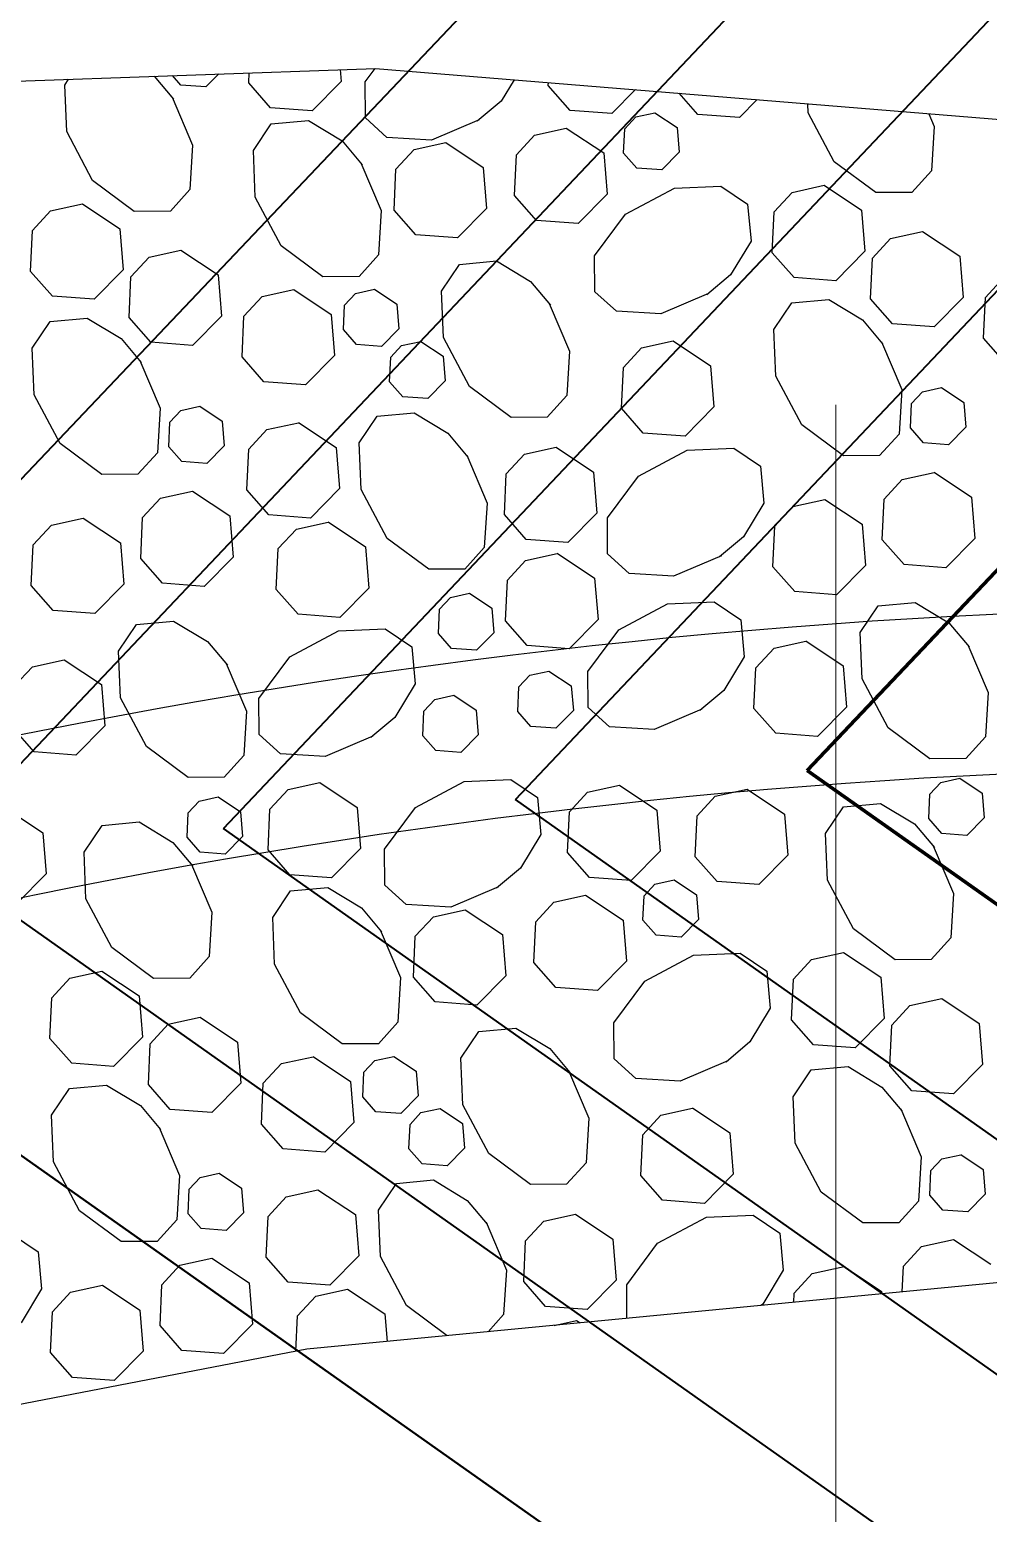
# Model space of a CAD drawing. Header units: inches. Extents: x -5337 to 1057, y 15227 to 19227.
# Drawn here: x -3648.74 to -3633.76, y 16303.41 to 16326.6 of the extents above; entities that cross this region are included whole.
import ezdxf

# ---------------------------------------------------------------- set-up
doc = ezdxf.new("R2010")
doc.units = ezdxf.units.IN
doc.header["$LTSCALE"] = 150
doc.header["$MEASUREMENT"] = 0
doc.linetypes.add('HIDDEN', pattern=[0.375, 0.25, -0.125])
for name, color, linetype in [('COMT-MIN', 84, 'Continuous'), ('CONT-MJR', 84, 'Continuous'), ('grid', 7, 'HIDDEN'), ('Level 28', 7, 'Continuous'), ('PAVING', 7, 'Continuous'), ('STORM', 7, 'Continuous')]:
    doc.layers.add(name, color=color, linetype=linetype)

msp = doc.modelspace()

# ---------------------------------------------------------------- linework, layer by layer
at = {"layer": 'COMT-MIN', "color": 5, "linetype": 'Continuous', "lineweight": 40}
for p, q in [((-3654.877, 16313.243), (-3622.085, 16347.806)), ((-3650.267, 16313.66), (-3620.183, 16345.451)), ((-3645.707, 16314.113), (-3618.281, 16343.095)), ((-3641.148, 16314.567), (-3616.38, 16340.74)), ((-3616.696, 16297.303), (-3641.148, 16314.567)), ((-3618.094, 16294.617), (-3645.707, 16314.113)), ((-3619.492, 16291.932), (-3650.267, 16313.66)), ((-3620.89, 16289.247), (-3654.877, 16313.243))]:
    msp.add_line(p, q, dxfattribs=at)
at = {"layer": 'CONT-MJR', "color": 5, "linetype": 'Continuous', "lineweight": 70}
for p, q in [((-3636.589, 16315.02), (-3614.478, 16338.385)), ((-3615.298, 16299.988), (-3636.589, 16315.02))]:
    msp.add_line(p, q, dxfattribs=at)
at = {"layer": 'grid', "color": 252, "linetype": 'HIDDEN', "lineweight": 0, "ltscale": 0.6}
msp.add_line((-3636.144, 19121.984), (-3636.144, 15630.294), dxfattribs=at)
at = {"layer": 'Level 28', "color": 250, "linetype": 'Continuous', "lineweight": 40}
msp.add_line((-3654.877, 16313.243), (-3620.89, 16289.247), dxfattribs=at)
at = {"layer": 'PAVING', "color": 1}
for p, q in [((-3658.912, 16325.445), (-3643.335, 16325.995)), ((-3643.883, 16325.976), (-3643.868, 16325.79)), ((-3643.495, 16325.782), (-3643.337, 16325.995)), ((-3643.335, 16325.995), (-3624.24, 16324.429)), ((-3648.189, 16325.734), (-3648.127, 16325.826)), ((-3648.158, 16325.007), (-3648.189, 16325.734)), ((-3646.792, 16325.873), (-3646.489, 16325.512)), ((-3646.374, 16325.733), (-3646.506, 16325.883)), ((-3645.983, 16325.704), (-3646.374, 16325.733)), ((-3645.781, 16325.909), (-3645.983, 16325.704)), ((-3645.314, 16325.769), (-3645.306, 16325.926)), ((-3644.973, 16325.38), (-3645.314, 16325.769)), ((-3643.868, 16325.79), (-3644.321, 16325.331)), ((-3643.492, 16325.22), (-3643.495, 16325.782)), ((-3641.168, 16325.817), (-3641.37, 16325.484)), ((-3640.635, 16325.727), (-3640.633, 16325.773)), ((-3640.294, 16325.337), (-3640.635, 16325.727)), ((-3646.509, 16325.542), (-3646.191, 16324.796)), ((-3641.37, 16325.484), (-3641.743, 16325.17)), ((-3639.274, 16325.662), (-3639.642, 16325.289)), ((-3638.299, 16325.274), (-3638.59, 16325.606)), ((-3637.371, 16325.506), (-3637.647, 16325.226)), ((-3644.321, 16325.331), (-3644.973, 16325.38)), ((-3639.642, 16325.289), (-3640.294, 16325.337)), ((-3639.269, 16325.236), (-3638.972, 16325.301)), ((-3638.972, 16325.302), (-3638.621, 16325.068)), ((-3637.647, 16325.226), (-3638.299, 16325.274)), ((-3636.573, 16325.298), (-3636.579, 16325.441)), ((-3636.167, 16324.536), (-3636.573, 16325.298)), ((-3634.691, 16325.286), (-3634.606, 16325.087)), ((-3647.752, 16324.244), (-3648.158, 16325.007)), ((-3645.242, 16324.711), (-3644.961, 16325.128)), ((-3644.961, 16325.128), (-3644.382, 16325.182)), ((-3644.382, 16325.182), (-3643.855, 16324.862)), ((-3643.154, 16324.915), (-3643.492, 16325.22)), ((-3641.713, 16325.191), (-3642.46, 16324.872)), ((-3640.849, 16324.951), (-3640.353, 16325.061)), ((-3640.353, 16325.061), (-3639.769, 16324.672)), ((-3639.457, 16324.67), (-3639.439, 16325.052)), ((-3639.439, 16325.052), (-3639.269, 16325.236)), ((-3638.621, 16325.068), (-3638.59, 16324.683)), ((-3634.606, 16325.087), (-3634.648, 16324.393)), ((-3646.191, 16324.796), (-3646.233, 16324.101)), ((-3643.855, 16324.862), (-3643.542, 16324.489)), ((-3642.46, 16324.872), (-3643.154, 16324.915)), ((-3642.732, 16324.725), (-3642.235, 16324.834)), ((-3642.235, 16324.835), (-3641.651, 16324.446)), ((-3641.131, 16324.645), (-3640.849, 16324.951)), ((-3645.211, 16323.983), (-3645.242, 16324.711)), ((-3643.014, 16324.418), (-3642.732, 16324.725)), ((-3641.161, 16324.008), (-3641.131, 16324.645)), ((-3639.769, 16324.672), (-3639.716, 16324.03)), ((-3639.253, 16324.436), (-3639.457, 16324.67)), ((-3638.59, 16324.683), (-3638.861, 16324.407)), ((-3643.562, 16324.519), (-3643.244, 16323.772)), ((-3643.044, 16323.781), (-3643.014, 16324.418)), ((-3641.651, 16324.446), (-3641.599, 16323.803)), ((-3638.861, 16324.407), (-3639.253, 16324.436)), ((-3635.516, 16324.052), (-3636.167, 16324.536)), ((-3634.648, 16324.393), (-3634.953, 16324.055)), ((-3647.101, 16323.76), (-3647.752, 16324.244)), ((-3646.233, 16324.101), (-3646.538, 16323.764)), ((-3639.428, 16323.717), (-3638.665, 16324.123)), ((-3638.665, 16324.123), (-3637.938, 16324.154)), ((-3637.938, 16324.154), (-3637.521, 16323.873)), ((-3636.823, 16324.057), (-3636.327, 16324.167)), ((-3636.327, 16324.167), (-3635.743, 16323.778)), ((-3648.408, 16323.766), (-3647.912, 16323.875)), ((-3647.912, 16323.876), (-3647.328, 16323.487)), ((-3644.805, 16323.221), (-3645.211, 16323.983)), ((-3640.821, 16323.619), (-3641.161, 16324.008)), ((-3639.716, 16324.03), (-3640.169, 16323.57)), ((-3637.521, 16323.873), (-3637.467, 16323.294)), ((-3637.106, 16323.751), (-3636.823, 16324.057)), ((-3634.953, 16324.055), (-3635.516, 16324.052)), ((-3648.691, 16323.459), (-3648.408, 16323.766)), ((-3646.538, 16323.764), (-3647.101, 16323.76)), ((-3643.244, 16323.772), (-3643.286, 16323.078)), ((-3642.703, 16323.392), (-3643.044, 16323.781)), ((-3641.599, 16323.803), (-3642.051, 16323.344)), ((-3640.169, 16323.57), (-3640.821, 16323.619)), ((-3639.912, 16323.065), (-3639.428, 16323.717)), ((-3637.136, 16323.114), (-3637.106, 16323.751)), ((-3635.743, 16323.778), (-3635.69, 16323.136)), ((-3648.721, 16322.822), (-3648.691, 16323.459)), ((-3647.328, 16323.487), (-3647.275, 16322.844)), ((-3642.051, 16323.344), (-3642.703, 16323.392)), ((-3635.286, 16323.337), (-3634.79, 16323.446)), ((-3634.79, 16323.447), (-3634.207, 16323.058)), ((-3646.871, 16323.045), (-3646.375, 16323.155)), ((-3646.375, 16323.155), (-3645.792, 16322.766)), ((-3644.154, 16322.737), (-3644.805, 16323.221)), ((-3637.467, 16323.294), (-3637.787, 16322.767)), ((-3635.569, 16323.03), (-3635.286, 16323.337)), ((-3647.154, 16322.739), (-3646.871, 16323.045)), ((-3643.286, 16323.078), (-3643.591, 16322.741)), ((-3642.301, 16322.514), (-3642.02, 16322.931)), ((-3642.02, 16322.931), (-3641.441, 16322.985)), ((-3641.441, 16322.985), (-3640.914, 16322.665)), ((-3639.909, 16322.503), (-3639.912, 16323.065)), ((-3636.795, 16322.725), (-3637.136, 16323.114)), ((-3635.69, 16323.136), (-3636.143, 16322.676)), ((-3635.599, 16322.393), (-3635.569, 16323.03)), ((-3634.207, 16323.058), (-3634.153, 16322.415)), ((-3648.38, 16322.433), (-3648.721, 16322.822)), ((-3647.275, 16322.844), (-3647.728, 16322.385)), ((-3647.184, 16322.102), (-3647.154, 16322.739)), ((-3645.792, 16322.766), (-3645.739, 16322.124)), ((-3643.591, 16322.741), (-3644.154, 16322.737)), ((-3637.787, 16322.767), (-3638.16, 16322.454)), ((-3636.143, 16322.676), (-3636.795, 16322.725)), ((-3633.804, 16322.413), (-3633.521, 16322.719)), ((-3645.106, 16322.428), (-3644.61, 16322.537)), ((-3644.61, 16322.538), (-3644.026, 16322.149)), ((-3643.816, 16322.293), (-3643.646, 16322.477)), ((-3643.646, 16322.477), (-3643.349, 16322.542)), ((-3643.349, 16322.543), (-3642.998, 16322.309)), ((-3642.27, 16321.787), (-3642.301, 16322.514)), ((-3640.914, 16322.665), (-3640.601, 16322.292)), ((-3639.571, 16322.198), (-3639.909, 16322.503)), ((-3638.13, 16322.474), (-3638.876, 16322.156)), ((-3647.728, 16322.385), (-3648.38, 16322.433)), ((-3645.389, 16322.122), (-3645.106, 16322.428)), ((-3643.834, 16321.911), (-3643.816, 16322.293)), ((-3642.998, 16322.309), (-3642.967, 16321.924)), ((-3640.621, 16322.322), (-3640.303, 16321.575)), ((-3637.111, 16321.912), (-3636.83, 16322.33)), ((-3636.83, 16322.33), (-3636.251, 16322.383)), ((-3636.251, 16322.383), (-3635.724, 16322.064)), ((-3635.258, 16322.004), (-3635.599, 16322.393)), ((-3634.153, 16322.415), (-3634.606, 16321.956)), ((-3633.834, 16321.776), (-3633.804, 16322.413)), ((-3648.696, 16321.621), (-3648.415, 16322.038)), ((-3648.415, 16322.038), (-3647.836, 16322.091)), ((-3647.836, 16322.091), (-3647.309, 16321.772)), ((-3646.843, 16321.713), (-3647.184, 16322.102)), ((-3645.739, 16322.124), (-3646.191, 16321.664)), ((-3645.419, 16321.485), (-3645.389, 16322.122)), ((-3644.026, 16322.149), (-3643.973, 16321.506)), ((-3638.876, 16322.156), (-3639.571, 16322.198)), ((-3635.724, 16322.064), (-3635.411, 16321.69)), ((-3634.606, 16321.956), (-3635.258, 16322.004)), ((-3647.309, 16321.772), (-3646.996, 16321.399)), ((-3643.629, 16321.677), (-3643.834, 16321.911)), ((-3642.967, 16321.924), (-3643.238, 16321.648)), ((-3641.864, 16321.024), (-3642.27, 16321.787)), ((-3637.08, 16321.185), (-3637.111, 16321.912)), ((-3633.493, 16321.387), (-3633.834, 16321.776)), ((-3648.665, 16320.893), (-3648.696, 16321.621)), ((-3646.191, 16321.664), (-3646.843, 16321.713)), ((-3643.238, 16321.648), (-3643.629, 16321.677)), ((-3643.095, 16321.479), (-3642.926, 16321.662)), ((-3642.926, 16321.662), (-3642.628, 16321.728)), ((-3642.628, 16321.728), (-3642.278, 16321.495)), ((-3640.303, 16321.575), (-3640.345, 16320.881)), ((-3639.461, 16321.319), (-3639.178, 16321.625)), ((-3639.178, 16321.625), (-3638.682, 16321.735)), ((-3638.682, 16321.735), (-3638.098, 16321.346)), ((-3635.431, 16321.72), (-3635.113, 16320.974)), ((-3647.016, 16321.429), (-3646.698, 16320.682)), ((-3645.078, 16321.095), (-3645.419, 16321.485)), ((-3643.973, 16321.506), (-3644.426, 16321.047)), ((-3643.113, 16321.096), (-3643.095, 16321.479)), ((-3642.278, 16321.495), (-3642.246, 16321.109)), ((-3639.491, 16320.682), (-3639.461, 16321.319)), ((-3638.098, 16321.346), (-3638.046, 16320.703)), ((-3644.426, 16321.047), (-3645.078, 16321.095)), ((-3642.909, 16320.863), (-3643.113, 16321.096)), ((-3642.246, 16321.109), (-3642.518, 16320.834)), ((-3636.674, 16320.422), (-3637.08, 16321.185)), ((-3648.259, 16320.13), (-3648.665, 16320.893)), ((-3642.518, 16320.834), (-3642.909, 16320.863)), ((-3641.213, 16320.54), (-3641.864, 16321.024)), ((-3640.345, 16320.881), (-3640.65, 16320.543)), ((-3635.113, 16320.974), (-3635.155, 16320.279)), ((-3634.96, 16320.756), (-3634.791, 16320.94)), ((-3634.791, 16320.94), (-3634.493, 16321.006)), ((-3634.493, 16321.006), (-3634.143, 16320.773)), ((-3646.698, 16320.682), (-3646.74, 16319.987)), ((-3646.545, 16320.465), (-3646.376, 16320.648)), ((-3646.376, 16320.648), (-3646.078, 16320.714)), ((-3646.078, 16320.714), (-3645.728, 16320.481)), ((-3643.309, 16320.557), (-3642.729, 16320.61)), ((-3642.729, 16320.61), (-3642.203, 16320.291)), ((-3639.15, 16320.292), (-3639.491, 16320.682)), ((-3638.046, 16320.703), (-3638.498, 16320.244)), ((-3634.978, 16320.374), (-3634.96, 16320.756)), ((-3634.143, 16320.773), (-3634.111, 16320.387)), ((-3646.563, 16320.082), (-3646.545, 16320.465)), ((-3645.728, 16320.481), (-3645.696, 16320.095)), ((-3645.03, 16320.348), (-3644.534, 16320.457)), ((-3644.534, 16320.458), (-3643.95, 16320.069)), ((-3643.589, 16320.14), (-3643.309, 16320.557)), ((-3640.65, 16320.543), (-3641.213, 16320.54)), ((-3636.023, 16319.938), (-3636.674, 16320.422)), ((-3634.774, 16320.14), (-3634.978, 16320.374)), ((-3634.111, 16320.387), (-3634.383, 16320.111)), ((-3645.312, 16320.042), (-3645.03, 16320.348)), ((-3643.558, 16319.412), (-3643.589, 16320.14)), ((-3642.203, 16320.291), (-3641.889, 16319.918)), ((-3638.498, 16320.244), (-3639.15, 16320.292)), ((-3635.155, 16320.279), (-3635.46, 16319.942)), ((-3634.383, 16320.111), (-3634.774, 16320.14)), ((-3647.608, 16319.647), (-3648.259, 16320.13)), ((-3646.74, 16319.987), (-3647.045, 16319.65)), ((-3646.359, 16319.849), (-3646.563, 16320.082)), ((-3645.696, 16320.095), (-3645.968, 16319.82)), ((-3645.343, 16319.405), (-3645.312, 16320.042)), ((-3643.95, 16320.069), (-3643.897, 16319.426)), ((-3641.909, 16319.948), (-3641.591, 16319.201)), ((-3641.29, 16319.658), (-3641.008, 16319.964)), ((-3641.008, 16319.964), (-3640.512, 16320.074)), ((-3640.511, 16320.074), (-3639.928, 16319.685)), ((-3639.227, 16319.621), (-3638.465, 16320.027)), ((-3638.465, 16320.027), (-3637.737, 16320.058)), ((-3637.737, 16320.058), (-3637.32, 16319.777)), ((-3635.46, 16319.942), (-3636.023, 16319.938)), ((-3645.968, 16319.82), (-3646.359, 16319.849)), ((-3639.928, 16319.685), (-3639.875, 16319.042)), ((-3637.32, 16319.777), (-3637.266, 16319.198)), ((-3635.105, 16319.571), (-3634.608, 16319.68)), ((-3634.608, 16319.681), (-3634.024, 16319.292)), ((-3647.045, 16319.65), (-3647.608, 16319.647)), ((-3641.32, 16319.021), (-3641.29, 16319.658)), ((-3639.711, 16318.97), (-3639.227, 16319.621)), ((-3635.387, 16319.264), (-3635.105, 16319.571)), ((-3646.972, 16318.973), (-3646.69, 16319.279)), ((-3646.69, 16319.279), (-3646.193, 16319.389)), ((-3646.193, 16319.389), (-3645.609, 16319)), ((-3645.002, 16319.015), (-3645.343, 16319.405)), ((-3643.897, 16319.426), (-3644.35, 16318.967)), ((-3643.153, 16318.649), (-3643.558, 16319.412)), ((-3636.812, 16319.148), (-3636.316, 16319.258)), ((-3636.316, 16319.258), (-3635.732, 16318.869)), ((-3635.417, 16318.628), (-3635.387, 16319.264)), ((-3634.024, 16319.292), (-3633.972, 16318.649)), ((-3645.609, 16319), (-3645.557, 16318.357)), ((-3644.35, 16318.967), (-3645.002, 16319.015)), ((-3641.591, 16319.201), (-3641.634, 16318.507)), ((-3640.979, 16318.632), (-3641.32, 16319.021)), ((-3639.875, 16319.042), (-3640.328, 16318.583)), ((-3637.266, 16319.198), (-3637.586, 16318.671)), ((-3637.095, 16318.842), (-3636.812, 16319.148)), ((-3648.68, 16318.55), (-3648.397, 16318.856)), ((-3648.397, 16318.856), (-3647.901, 16318.966)), ((-3647.901, 16318.966), (-3647.317, 16318.578)), ((-3647.002, 16318.336), (-3646.972, 16318.973)), ((-3644.852, 16318.488), (-3644.57, 16318.795)), ((-3644.57, 16318.795), (-3644.074, 16318.904)), ((-3644.074, 16318.905), (-3643.49, 16318.516)), ((-3639.708, 16318.407), (-3639.711, 16318.97)), ((-3637.125, 16318.205), (-3637.095, 16318.842)), ((-3635.732, 16318.869), (-3635.679, 16318.226)), ((-3648.71, 16317.913), (-3648.68, 16318.55)), ((-3647.317, 16318.578), (-3647.264, 16317.935)), ((-3643.49, 16318.516), (-3643.437, 16317.873)), ((-3642.501, 16318.165), (-3643.153, 16318.649)), ((-3640.328, 16318.583), (-3640.979, 16318.632)), ((-3637.586, 16318.671), (-3637.959, 16318.358)), ((-3635.076, 16318.238), (-3635.417, 16318.628)), ((-3633.972, 16318.649), (-3634.424, 16318.19)), ((-3646.661, 16317.947), (-3647.002, 16318.336)), ((-3645.557, 16318.357), (-3646.009, 16317.898)), ((-3644.883, 16317.852), (-3644.852, 16318.488)), ((-3641.634, 16318.507), (-3641.938, 16318.169)), ((-3641.273, 16317.998), (-3640.99, 16318.305)), ((-3640.99, 16318.305), (-3640.494, 16318.414)), ((-3640.494, 16318.415), (-3639.91, 16318.026)), ((-3639.37, 16318.102), (-3639.708, 16318.407)), ((-3637.929, 16318.378), (-3638.676, 16318.06)), ((-3641.938, 16318.169), (-3642.501, 16318.165)), ((-3638.676, 16318.06), (-3639.37, 16318.102)), ((-3636.784, 16317.816), (-3637.125, 16318.205)), ((-3635.679, 16318.226), (-3636.132, 16317.767)), ((-3634.424, 16318.19), (-3635.076, 16318.238)), ((-3648.369, 16317.524), (-3648.71, 16317.913)), ((-3647.264, 16317.935), (-3647.717, 16317.476)), ((-3646.009, 16317.898), (-3646.661, 16317.947)), ((-3644.542, 16317.462), (-3644.883, 16317.852)), ((-3643.437, 16317.873), (-3643.89, 16317.414)), ((-3641.303, 16317.362), (-3641.273, 16317.998)), ((-3639.91, 16318.026), (-3639.857, 16317.383)), ((-3642.334, 16317.543), (-3642.164, 16317.727)), ((-3642.164, 16317.727), (-3641.867, 16317.793)), ((-3641.867, 16317.793), (-3641.517, 16317.56)), ((-3639.533, 16317.221), (-3638.77, 16317.627)), ((-3638.77, 16317.627), (-3638.043, 16317.658)), ((-3638.043, 16317.658), (-3637.625, 16317.377)), ((-3636.132, 16317.767), (-3636.784, 16317.816)), ((-3635.762, 16317.179), (-3635.481, 16317.596)), ((-3635.481, 16317.596), (-3634.902, 16317.649)), ((-3634.902, 16317.649), (-3634.375, 16317.33)), ((-3647.717, 16317.476), (-3648.369, 16317.524)), ((-3647.066, 16317.304), (-3646.487, 16317.357)), ((-3646.487, 16317.357), (-3645.96, 16317.038)), ((-3643.89, 16317.414), (-3644.542, 16317.462)), ((-3642.352, 16317.161), (-3642.334, 16317.543)), ((-3641.517, 16317.56), (-3641.485, 16317.174)), ((-3640.962, 16316.972), (-3641.303, 16317.362)), ((-3639.857, 16317.383), (-3640.31, 16316.924)), ((-3637.625, 16317.377), (-3637.572, 16316.798)), ((-3647.347, 16316.887), (-3647.066, 16317.304)), ((-3644.673, 16316.799), (-3643.91, 16317.205)), ((-3643.91, 16317.205), (-3643.183, 16317.236)), ((-3643.183, 16317.236), (-3642.765, 16316.955)), ((-3642.148, 16316.927), (-3642.352, 16317.161)), ((-3641.485, 16317.174), (-3641.756, 16316.899)), ((-3640.017, 16316.57), (-3639.533, 16317.221)), ((-3635.731, 16316.451), (-3635.762, 16317.179)), ((-3634.375, 16317.33), (-3634.061, 16316.956)), ((-3645.96, 16317.038), (-3645.646, 16316.665)), ((-3642.765, 16316.955), (-3642.712, 16316.376)), ((-3641.756, 16316.899), (-3642.148, 16316.927)), ((-3640.31, 16316.924), (-3640.962, 16316.972)), ((-3637.39, 16316.628), (-3637.108, 16316.935)), ((-3637.108, 16316.935), (-3636.612, 16317.044)), ((-3636.612, 16317.045), (-3636.028, 16316.656)), ((-3634.082, 16316.986), (-3633.764, 16316.239)), ((-3648.693, 16316.643), (-3648.197, 16316.753)), ((-3648.197, 16316.753), (-3647.613, 16316.364)), ((-3647.316, 16316.159), (-3647.347, 16316.887)), ((-3645.667, 16316.695), (-3645.349, 16315.948)), ((-3645.157, 16316.148), (-3644.673, 16316.799)), ((-3637.572, 16316.798), (-3637.891, 16316.271)), ((-3648.976, 16316.337), (-3648.693, 16316.643)), ((-3641.092, 16316.326), (-3640.923, 16316.51)), ((-3640.923, 16316.51), (-3640.625, 16316.575)), ((-3640.625, 16316.575), (-3640.275, 16316.342)), ((-3640.013, 16316.007), (-3640.017, 16316.57)), ((-3637.421, 16315.992), (-3637.39, 16316.628)), ((-3636.028, 16316.656), (-3635.975, 16316.013)), ((-3635.325, 16315.688), (-3635.731, 16316.451)), ((-3647.613, 16316.364), (-3647.56, 16315.721)), ((-3642.712, 16316.376), (-3643.031, 16315.849)), ((-3642.408, 16316.132), (-3642.111, 16316.197)), ((-3642.11, 16316.198), (-3641.76, 16315.964)), ((-3641.11, 16315.943), (-3641.092, 16316.326)), ((-3640.275, 16316.342), (-3640.243, 16315.956)), ((-3637.891, 16316.271), (-3638.265, 16315.958)), ((-3633.764, 16316.239), (-3633.806, 16315.545)), ((-3646.91, 16315.396), (-3647.316, 16316.159)), ((-3645.153, 16315.585), (-3645.157, 16316.148)), ((-3642.578, 16315.948), (-3642.408, 16316.132)), ((-3641.76, 16315.964), (-3641.728, 16315.579)), ((-3639.676, 16315.702), (-3640.013, 16316.007)), ((-3638.235, 16315.978), (-3638.982, 16315.66)), ((-3637.08, 16315.602), (-3637.421, 16315.992)), ((-3635.975, 16316.013), (-3636.428, 16315.554)), ((-3645.349, 16315.948), (-3645.391, 16315.254)), ((-3643.031, 16315.849), (-3643.404, 16315.536)), ((-3642.596, 16315.565), (-3642.578, 16315.948)), ((-3640.906, 16315.71), (-3641.11, 16315.943)), ((-3640.243, 16315.956), (-3640.515, 16315.681)), ((-3648.665, 16315.311), (-3649.006, 16315.7)), ((-3647.56, 16315.721), (-3648.013, 16315.262)), ((-3644.816, 16315.28), (-3645.153, 16315.585)), ((-3643.375, 16315.556), (-3644.121, 16315.238)), ((-3642.391, 16315.332), (-3642.596, 16315.565)), ((-3641.728, 16315.579), (-3642, 16315.303)), ((-3640.515, 16315.681), (-3640.906, 16315.71)), ((-3638.982, 16315.66), (-3639.676, 16315.702)), ((-3636.428, 16315.554), (-3637.08, 16315.602)), ((-3634.673, 16315.204), (-3635.325, 16315.688)), ((-3633.806, 16315.545), (-3634.111, 16315.208)), ((-3648.013, 16315.262), (-3648.665, 16315.311)), ((-3646.258, 16314.912), (-3646.91, 16315.396)), ((-3644.121, 16315.238), (-3644.816, 16315.28)), ((-3642, 16315.303), (-3642.391, 16315.332)), ((-3645.391, 16315.254), (-3645.696, 16314.916)), ((-3634.111, 16315.208), (-3634.673, 16315.204)), ((-3645.696, 16314.916), (-3646.258, 16314.912)), ((-3644.699, 16314.723), (-3644.203, 16314.832)), ((-3644.203, 16314.833), (-3643.619, 16314.444)), ((-3642.71, 16314.445), (-3641.947, 16314.85)), ((-3641.947, 16314.85), (-3641.219, 16314.881)), ((-3641.219, 16314.881), (-3640.802, 16314.6)), ((-3634.674, 16314.651), (-3634.504, 16314.835)), ((-3634.504, 16314.835), (-3634.207, 16314.9)), ((-3634.207, 16314.901), (-3633.856, 16314.667)), ((-3646.089, 16314.543), (-3645.792, 16314.609)), ((-3645.792, 16314.609), (-3645.441, 16314.376)), ((-3644.982, 16314.417), (-3644.699, 16314.723)), ((-3640.802, 16314.6), (-3640.749, 16314.021)), ((-3640.303, 16314.374), (-3640.02, 16314.68)), ((-3640.02, 16314.68), (-3639.524, 16314.79)), ((-3639.524, 16314.79), (-3638.941, 16314.402)), ((-3638.308, 16314.311), (-3638.026, 16314.618)), ((-3638.026, 16314.618), (-3637.53, 16314.727)), ((-3637.53, 16314.728), (-3636.946, 16314.339)), ((-3634.692, 16314.269), (-3634.674, 16314.651)), ((-3633.856, 16314.667), (-3633.825, 16314.282)), ((-3649.115, 16314.436), (-3648.531, 16314.047)), ((-3646.277, 16313.977), (-3646.259, 16314.359)), ((-3646.259, 16314.359), (-3646.089, 16314.543)), ((-3645.441, 16314.376), (-3645.41, 16313.99)), ((-3645.012, 16313.78), (-3644.982, 16314.417)), ((-3643.619, 16314.444), (-3643.566, 16313.801)), ((-3643.193, 16313.793), (-3642.71, 16314.445)), ((-3640.333, 16313.737), (-3640.303, 16314.374)), ((-3638.941, 16314.402), (-3638.887, 16313.759)), ((-3636.946, 16314.339), (-3636.893, 16313.696)), ((-3636.302, 16314.037), (-3636.021, 16314.454)), ((-3636.021, 16314.454), (-3635.443, 16314.507)), ((-3635.443, 16314.507), (-3634.915, 16314.188)), ((-3647.887, 16313.745), (-3647.606, 16314.162)), ((-3647.606, 16314.162), (-3647.028, 16314.216)), ((-3647.028, 16314.216), (-3646.5, 16313.896)), ((-3638.338, 16313.674), (-3638.308, 16314.311)), ((-3634.915, 16314.188), (-3634.602, 16313.815)), ((-3634.488, 16314.035), (-3634.692, 16314.269)), ((-3633.825, 16314.282), (-3634.096, 16314.006)), ((-3648.531, 16314.047), (-3648.478, 16313.404)), ((-3646.5, 16313.896), (-3646.187, 16313.523)), ((-3646.073, 16313.743), (-3646.277, 16313.977)), ((-3645.41, 16313.99), (-3645.681, 16313.715)), ((-3640.749, 16314.021), (-3641.068, 16313.495)), ((-3636.271, 16313.309), (-3636.302, 16314.037)), ((-3634.096, 16314.006), (-3634.488, 16314.035)), ((-3647.856, 16313.017), (-3647.887, 16313.745)), ((-3645.681, 16313.715), (-3646.073, 16313.743)), ((-3644.671, 16313.39), (-3645.012, 16313.78)), ((-3643.566, 16313.801), (-3644.019, 16313.342)), ((-3643.19, 16313.23), (-3643.193, 16313.793)), ((-3639.992, 16313.348), (-3640.333, 16313.737)), ((-3638.887, 16313.759), (-3639.34, 16313.299)), ((-3637.997, 16313.285), (-3638.338, 16313.674)), ((-3636.893, 16313.696), (-3637.346, 16313.237)), ((-3634.622, 16313.845), (-3634.304, 16313.098)), ((-3646.207, 16313.553), (-3645.889, 16312.806)), ((-3641.068, 16313.495), (-3641.441, 16313.181)), ((-3648.478, 16313.404), (-3648.931, 16312.945)), ((-3644.019, 16313.342), (-3644.671, 16313.39)), ((-3644.659, 16313.139), (-3644.08, 16313.192)), ((-3644.08, 16313.192), (-3643.554, 16312.873)), ((-3642.853, 16312.926), (-3643.19, 16313.23)), ((-3641.411, 16313.201), (-3642.158, 16312.883)), ((-3639.34, 16313.299), (-3639.992, 16313.348)), ((-3639.137, 16313.063), (-3638.968, 16313.246)), ((-3638.968, 16313.246), (-3638.67, 16313.312)), ((-3638.67, 16313.312), (-3638.32, 16313.079)), ((-3637.346, 16313.237), (-3637.997, 16313.285)), ((-3635.866, 16312.546), (-3636.271, 16313.309)), ((-3647.451, 16312.255), (-3647.856, 16313.017)), ((-3644.94, 16312.722), (-3644.659, 16313.139)), ((-3640.829, 16312.656), (-3640.547, 16312.962)), ((-3640.547, 16312.962), (-3640.051, 16313.072)), ((-3640.051, 16313.072), (-3639.467, 16312.683)), ((-3639.155, 16312.681), (-3639.137, 16313.063)), ((-3638.32, 16313.079), (-3638.288, 16312.693)), ((-3634.304, 16313.098), (-3634.346, 16312.403)), ((-3645.889, 16312.806), (-3645.932, 16312.112)), ((-3644.909, 16311.994), (-3644.94, 16312.722)), ((-3643.554, 16312.873), (-3643.24, 16312.5)), ((-3642.158, 16312.883), (-3642.853, 16312.926)), ((-3642.712, 16312.429), (-3642.43, 16312.735)), ((-3642.43, 16312.735), (-3641.934, 16312.845)), ((-3641.934, 16312.845), (-3641.35, 16312.456)), ((-3643.26, 16312.53), (-3642.942, 16311.783)), ((-3640.86, 16312.019), (-3640.829, 16312.656)), ((-3639.467, 16312.683), (-3639.414, 16312.041)), ((-3638.951, 16312.447), (-3639.155, 16312.681)), ((-3638.288, 16312.693), (-3638.56, 16312.418)), ((-3635.214, 16312.063), (-3635.866, 16312.546)), ((-3646.799, 16311.771), (-3647.451, 16312.255)), ((-3642.742, 16311.792), (-3642.712, 16312.429)), ((-3641.35, 16312.456), (-3641.297, 16311.813)), ((-3638.56, 16312.418), (-3638.951, 16312.447)), ((-3634.346, 16312.403), (-3634.651, 16312.066)), ((-3645.932, 16312.112), (-3646.236, 16311.775)), ((-3639.414, 16312.041), (-3639.867, 16311.581)), ((-3639.127, 16311.728), (-3638.364, 16312.133)), ((-3638.364, 16312.133), (-3637.636, 16312.164)), ((-3637.636, 16312.164), (-3637.219, 16311.884)), ((-3636.804, 16311.762), (-3636.521, 16312.068)), ((-3636.521, 16312.068), (-3636.025, 16312.178)), ((-3636.025, 16312.178), (-3635.441, 16311.789)), ((-3634.651, 16312.066), (-3635.214, 16312.063)), ((-3648.106, 16311.776), (-3647.61, 16311.886)), ((-3647.61, 16311.886), (-3647.026, 16311.497)), ((-3644.503, 16311.231), (-3644.909, 16311.994)), ((-3642.401, 16311.403), (-3642.742, 16311.792)), ((-3641.297, 16311.813), (-3641.75, 16311.354)), ((-3640.519, 16311.629), (-3640.86, 16312.019)), ((-3637.219, 16311.884), (-3637.166, 16311.305)), ((-3635.441, 16311.789), (-3635.388, 16311.146)), ((-3648.389, 16311.47), (-3648.106, 16311.776)), ((-3646.236, 16311.775), (-3646.799, 16311.771)), ((-3642.942, 16311.783), (-3642.985, 16311.088)), ((-3639.867, 16311.581), (-3640.519, 16311.629)), ((-3639.61, 16311.076), (-3639.127, 16311.728)), ((-3636.834, 16311.125), (-3636.804, 16311.762)), ((-3648.419, 16310.833), (-3648.389, 16311.47)), ((-3647.026, 16311.497), (-3646.973, 16310.855)), ((-3641.75, 16311.354), (-3642.401, 16311.403)), ((-3635.267, 16311.041), (-3634.985, 16311.347)), ((-3634.985, 16311.347), (-3634.489, 16311.457)), ((-3634.489, 16311.457), (-3633.905, 16311.069)), ((-3646.57, 16311.056), (-3646.074, 16311.166)), ((-3646.074, 16311.166), (-3645.49, 16310.777)), ((-3643.852, 16310.748), (-3644.503, 16311.231)), ((-3637.166, 16311.305), (-3637.485, 16310.778)), ((-3636.493, 16310.735), (-3636.834, 16311.125)), ((-3635.388, 16311.146), (-3635.841, 16310.687)), ((-3646.852, 16310.75), (-3646.57, 16311.056)), ((-3642.985, 16311.088), (-3643.289, 16310.751)), ((-3641.999, 16310.525), (-3641.718, 16310.942)), ((-3641.718, 16310.942), (-3641.139, 16310.995)), ((-3641.139, 16310.995), (-3640.612, 16310.676)), ((-3639.607, 16310.514), (-3639.61, 16311.076)), ((-3635.297, 16310.404), (-3635.267, 16311.041)), ((-3633.905, 16311.069), (-3633.852, 16310.426)), ((-3648.078, 16310.444), (-3648.419, 16310.833)), ((-3646.973, 16310.855), (-3647.426, 16310.395)), ((-3646.882, 16310.113), (-3646.852, 16310.75)), ((-3645.49, 16310.777), (-3645.437, 16310.134)), ((-3643.289, 16310.751), (-3643.852, 16310.748)), ((-3640.612, 16310.676), (-3640.299, 16310.303)), ((-3637.485, 16310.778), (-3637.858, 16310.464)), ((-3635.841, 16310.687), (-3636.493, 16310.735)), ((-3647.426, 16310.395), (-3648.078, 16310.444)), ((-3645.087, 16310.132), (-3644.804, 16310.439)), ((-3644.804, 16310.439), (-3644.308, 16310.548)), ((-3644.308, 16310.549), (-3643.724, 16310.16)), ((-3643.514, 16310.304), (-3643.345, 16310.487)), ((-3643.345, 16310.487), (-3643.047, 16310.553)), ((-3643.047, 16310.553), (-3642.696, 16310.32)), ((-3641.968, 16309.797), (-3641.999, 16310.525)), ((-3639.269, 16310.209), (-3639.607, 16310.514)), ((-3637.828, 16310.485), (-3638.575, 16310.166)), ((-3634.956, 16310.015), (-3635.297, 16310.404)), ((-3633.852, 16310.426), (-3634.305, 16309.966)), ((-3643.532, 16309.921), (-3643.514, 16310.304)), ((-3642.696, 16310.32), (-3642.665, 16309.934)), ((-3640.319, 16310.333), (-3640.001, 16309.586)), ((-3638.575, 16310.166), (-3639.269, 16310.209)), ((-3636.809, 16309.923), (-3636.528, 16310.34)), ((-3636.528, 16310.34), (-3635.949, 16310.394)), ((-3635.949, 16310.394), (-3635.422, 16310.074)), ((-3648.394, 16309.632), (-3648.113, 16310.049)), ((-3648.113, 16310.049), (-3647.534, 16310.102)), ((-3647.534, 16310.102), (-3647.007, 16309.783)), ((-3646.542, 16309.723), (-3646.882, 16310.113)), ((-3645.437, 16310.134), (-3645.89, 16309.675)), ((-3645.117, 16309.495), (-3645.087, 16310.132)), ((-3643.724, 16310.16), (-3643.671, 16309.517)), ((-3642.665, 16309.934), (-3642.936, 16309.659)), ((-3635.422, 16310.074), (-3635.109, 16309.701)), ((-3634.305, 16309.966), (-3634.956, 16310.015)), ((-3647.007, 16309.783), (-3646.694, 16309.409)), ((-3645.89, 16309.675), (-3646.542, 16309.723)), ((-3643.327, 16309.688), (-3643.532, 16309.921)), ((-3642.624, 16309.673), (-3642.326, 16309.739)), ((-3642.326, 16309.739), (-3641.976, 16309.506)), ((-3641.562, 16309.034), (-3641.968, 16309.797)), ((-3638.877, 16309.636), (-3638.38, 16309.745)), ((-3638.38, 16309.746), (-3637.797, 16309.357)), ((-3636.778, 16309.196), (-3636.809, 16309.923)), ((-3635.129, 16309.731), (-3634.811, 16308.984)), ((-3648.363, 16308.904), (-3648.394, 16309.632)), ((-3644.776, 16309.106), (-3645.117, 16309.495)), ((-3643.671, 16309.517), (-3644.124, 16309.058)), ((-3642.936, 16309.659), (-3643.327, 16309.688)), ((-3642.811, 16309.107), (-3642.793, 16309.489)), ((-3642.793, 16309.489), (-3642.624, 16309.673)), ((-3641.976, 16309.506), (-3641.944, 16309.12)), ((-3640.001, 16309.586), (-3640.043, 16308.891)), ((-3639.159, 16309.329), (-3638.877, 16309.636)), ((-3646.714, 16309.439), (-3646.396, 16308.693)), ((-3639.189, 16308.692), (-3639.159, 16309.329)), ((-3637.797, 16309.357), (-3637.744, 16308.714)), ((-3644.124, 16309.058), (-3644.776, 16309.106)), ((-3642.607, 16308.873), (-3642.811, 16309.107)), ((-3641.944, 16309.12), (-3642.216, 16308.844)), ((-3640.911, 16308.551), (-3641.562, 16309.034)), ((-3636.372, 16308.433), (-3636.778, 16309.196)), ((-3634.489, 16308.951), (-3634.191, 16309.016)), ((-3634.191, 16309.017), (-3633.841, 16308.783)), ((-3647.957, 16308.141), (-3648.363, 16308.904)), ((-3642.216, 16308.844), (-3642.607, 16308.873)), ((-3640.043, 16308.891), (-3640.348, 16308.554)), ((-3634.811, 16308.984), (-3634.853, 16308.29)), ((-3634.658, 16308.767), (-3634.489, 16308.951)), ((-3633.841, 16308.783), (-3633.809, 16308.398)), ((-3646.396, 16308.693), (-3646.438, 16307.998)), ((-3646.243, 16308.475), (-3646.074, 16308.659)), ((-3646.074, 16308.659), (-3645.776, 16308.725)), ((-3645.776, 16308.725), (-3645.426, 16308.492)), ((-3643.288, 16308.15), (-3643.007, 16308.568)), ((-3643.007, 16308.568), (-3642.428, 16308.621)), ((-3642.428, 16308.621), (-3641.901, 16308.302)), ((-3640.348, 16308.554), (-3640.911, 16308.551)), ((-3638.848, 16308.303), (-3639.189, 16308.692)), ((-3637.744, 16308.714), (-3638.196, 16308.255)), ((-3634.676, 16308.385), (-3634.658, 16308.767)), ((-3646.261, 16308.093), (-3646.243, 16308.475)), ((-3645.426, 16308.492), (-3645.394, 16308.106)), ((-3645.011, 16308.052), (-3644.728, 16308.359)), ((-3644.728, 16308.359), (-3644.232, 16308.468)), ((-3644.232, 16308.469), (-3643.648, 16308.08)), ((-3635.721, 16307.949), (-3636.372, 16308.433)), ((-3634.472, 16308.151), (-3634.676, 16308.385)), ((-3633.809, 16308.398), (-3634.081, 16308.122)), ((-3647.306, 16307.657), (-3647.957, 16308.141)), ((-3646.057, 16307.86), (-3646.261, 16308.093)), ((-3645.394, 16308.106), (-3645.666, 16307.83)), ((-3643.648, 16308.08), (-3643.595, 16307.437)), ((-3643.256, 16307.423), (-3643.288, 16308.15)), ((-3641.901, 16308.302), (-3641.587, 16307.929)), ((-3640.706, 16307.975), (-3640.21, 16308.084)), ((-3640.21, 16308.085), (-3639.626, 16307.696)), ((-3638.196, 16308.255), (-3638.848, 16308.303)), ((-3634.853, 16308.29), (-3635.158, 16307.953)), ((-3634.081, 16308.122), (-3634.472, 16308.151)), ((-3646.438, 16307.998), (-3646.743, 16307.661)), ((-3645.666, 16307.83), (-3646.057, 16307.86)), ((-3645.041, 16307.415), (-3645.011, 16308.052)), ((-3624.454, 16307.895), (-3644.406, 16305.976)), ((-3641.607, 16307.959), (-3641.289, 16307.212)), ((-3640.988, 16307.668), (-3640.706, 16307.975)), ((-3638.926, 16307.632), (-3638.163, 16308.038)), ((-3638.163, 16308.038), (-3637.435, 16308.069)), ((-3637.435, 16308.069), (-3637.018, 16307.788)), ((-3635.158, 16307.953), (-3635.721, 16307.949)), ((-3649.02, 16307.777), (-3648.603, 16307.496)), ((-3646.743, 16307.661), (-3647.306, 16307.657)), ((-3641.018, 16307.032), (-3640.988, 16307.668)), ((-3639.626, 16307.696), (-3639.573, 16307.053)), ((-3639.409, 16306.98), (-3638.926, 16307.632)), ((-3637.018, 16307.788), (-3636.965, 16307.209)), ((-3634.803, 16307.582), (-3634.307, 16307.691)), ((-3634.307, 16307.691), (-3633.723, 16307.303)), ((-3648.603, 16307.496), (-3648.55, 16306.917)), ((-3646.388, 16307.29), (-3645.892, 16307.399)), ((-3645.892, 16307.4), (-3645.308, 16307.011)), ((-3644.7, 16307.026), (-3645.041, 16307.415)), ((-3643.595, 16307.437), (-3644.048, 16306.978)), ((-3642.851, 16306.66), (-3643.256, 16307.423)), ((-3635.085, 16307.275), (-3634.803, 16307.582)), ((-3646.67, 16306.983), (-3646.388, 16307.29)), ((-3641.289, 16307.212), (-3641.332, 16306.517)), ((-3636.965, 16307.209), (-3637.284, 16306.682)), ((-3636.793, 16306.852), (-3636.51, 16307.159)), ((-3636.51, 16307.159), (-3636.014, 16307.268)), ((-3636.014, 16307.269), (-3635.43, 16306.88)), ((-3635.104, 16306.871), (-3635.085, 16307.275)), ((-3648.096, 16306.867), (-3647.599, 16306.977)), ((-3647.599, 16306.977), (-3647.015, 16306.588)), ((-3646.7, 16306.347), (-3646.67, 16306.983)), ((-3645.308, 16307.011), (-3645.255, 16306.368)), ((-3644.048, 16306.978), (-3644.7, 16307.026)), ((-3640.678, 16306.642), (-3641.018, 16307.032)), ((-3639.573, 16307.053), (-3640.026, 16306.594)), ((-3639.406, 16306.457), (-3639.409, 16306.98)), ((-3648.55, 16306.917), (-3648.869, 16306.39)), ((-3648.378, 16306.561), (-3648.096, 16306.867)), ((-3644.551, 16306.499), (-3644.268, 16306.805)), ((-3644.268, 16306.805), (-3643.772, 16306.915)), ((-3643.772, 16306.915), (-3643.188, 16306.527)), ((-3636.8, 16306.708), (-3636.793, 16306.852)), ((-3635.43, 16306.88), (-3635.427, 16306.84)), ((-3648.408, 16305.924), (-3648.378, 16306.561)), ((-3647.015, 16306.588), (-3646.963, 16305.946)), ((-3644.577, 16305.943), (-3644.551, 16306.499)), ((-3643.188, 16306.527), (-3643.153, 16306.097)), ((-3642.214, 16306.187), (-3642.851, 16306.66)), ((-3641.332, 16306.517), (-3641.575, 16306.248)), ((-3640.026, 16306.594), (-3640.678, 16306.642)), ((-3637.284, 16306.682), (-3637.312, 16306.658)), ((-3646.359, 16305.957), (-3646.7, 16306.347)), ((-3645.255, 16306.368), (-3645.708, 16305.909)), ((-3640.543, 16306.348), (-3640.193, 16306.425)), ((-3640.193, 16306.425), (-3640.135, 16306.387)), ((-3644.406, 16305.976), (-3655.69, 16303.803)), ((-3648.067, 16305.535), (-3648.408, 16305.924)), ((-3646.963, 16305.946), (-3647.415, 16305.486)), ((-3645.708, 16305.909), (-3646.359, 16305.957)), ((-3647.415, 16305.486), (-3648.067, 16305.535))]:
    msp.add_line(p, q, dxfattribs=at)
at = {"layer": 'STORM', "color": 5}
for radius, start in [(101.25, 91.66784), (98.75, 91.64993)]:
    msp.add_arc((-3628.854, 16216.327), radius, start, 181.85882, dxfattribs=at)

doc.saveas('drawing.dxf')
